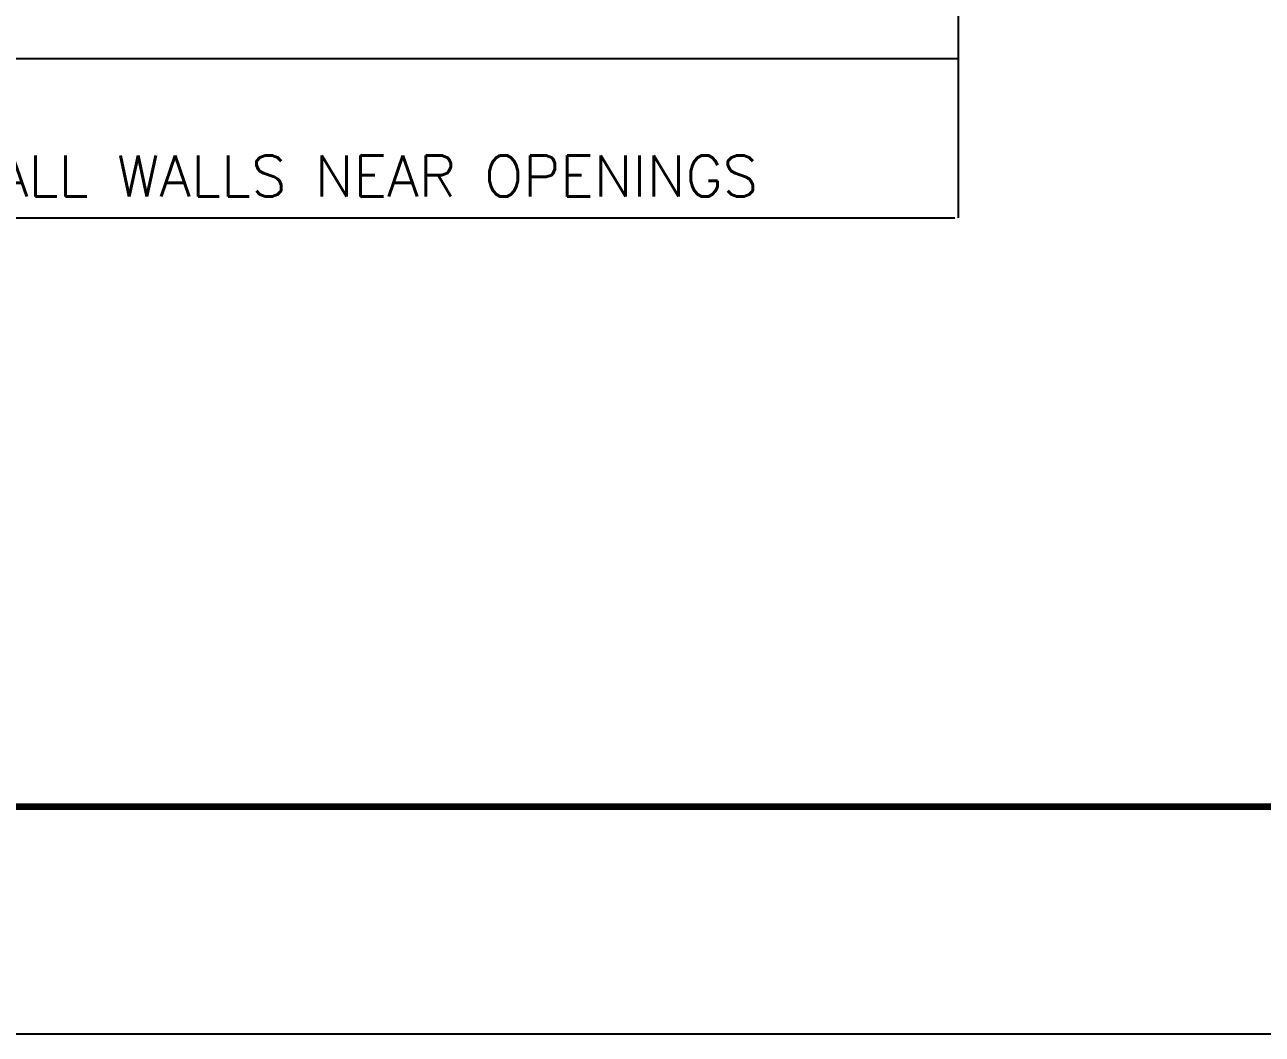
# Model space of a CAD drawing. Extents: x 166525 to 167198, y 178739 to 179747.
# Drawn here: x 166644.91 to 166651.49, y 179593.72 to 179599.1 of the extents above; entities that cross this region are included whole.
import ezdxf

# ---------------------------------------------------------------- set-up
doc = ezdxf.new("R2010")
doc.units = 0
doc.header["$MEASUREMENT"] = 0
doc.layers.get('0').update_dxf_attribs({"linetype": 'CONTINUOUS'})
doc.layers.add('COVER', color=7, linetype='CONTINUOUS')
doc.layers.add('MHATCH', color=8, linetype='CONTINUOUS')
doc.layers.add('TTEXT', color=4, linetype='CONTINUOUS', lineweight=25)
doc.styles.add('ROMANS', font='romans.shx')

msp = doc.modelspace()

# ---------------------------------------------------------------- linework, layer by layer
for p, q in [((166649.87499, 179605.18643), (166649.87499, 179598.0692)), ((166643.78436, 179598.91809), (166649.87499, 179598.91809)), ((166643.78436, 179598.0692), (166649.85662, 179598.0692))]:
    msp.add_line(p, q)
at = {"layer": 'COVER', "flags": 128}
msp.add_lwpolyline([(166613.8318, 179636.04424), (166673.75305, 179636.04424), (166673.75305, 179593.72174), (166613.8318, 179593.72174)], close=True, dxfattribs=at)
at = {"layer": 'MHATCH', "const_width": 0.03562, "flags": 128}
msp.add_lwpolyline([(166615.3993, 179634.83299), (166672.18555, 179634.83299), (166672.18555, 179594.93299), (166615.3993, 179594.93299)], close=True, dxfattribs=at)

# ---------------------------------------------------------------- texts
at = {"layer": 'TTEXT', "style": 'ROMANS'}
msp.add_text('FOR ALL WALLS NEAR OPENINGS', height=0.2193918, dxfattribs=at).set_placement((166644.03244, 179598.18235))

doc.saveas('drawing.dxf')
